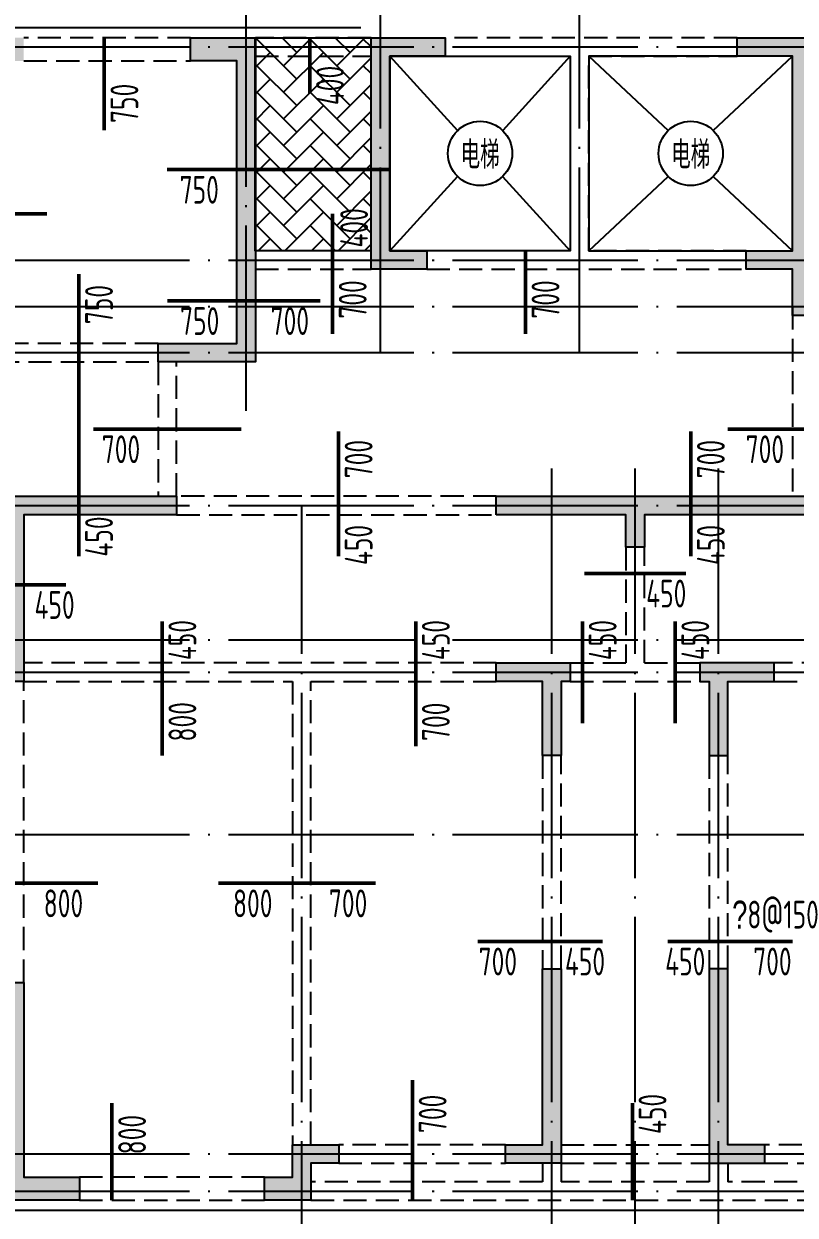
# Model space of a CAD drawing. Extents: x 154268 to 5133249, y -1832900 to 601179.
# Drawn here: x 272291 to 280619, y 517288 to 530149 of the extents above; entities that cross this region are included whole.
import ezdxf
from ezdxf.enums import TextEntityAlignment as Align

# ---------------------------------------------------------------- set-up
doc = ezdxf.new("R2010")
doc.units = 0
doc.header["$LTSCALE"] = 1000
doc.linetypes.add('DASH', pattern=[0.35, 0.25, -0.1])
doc.linetypes.add('DOTE', pattern=[2.42, 2, -0.2, 0.02, -0.2])
for name, color, linetype in [('A-ANNO-AXIS', 94, 'Continuous'), ('A-ANNO-DOTE', 15, 'DOTE'), ('a-pm-6#-wd$0$A-ROOF-建筑屋顶', 4, 'Continuous'), ('FLOOR_NUM', 7, 'Continuous'), ('HATCH', 254, 'Continuous'), ('S-BEAM-实线', 4, 'Continuous'), ('S-FLOOR-UP-文字', 7, 'Continuous'), ('S-FLOOR-UP-标注', 3, 'Continuous'), ('S-FLOOR-UP-钢筋', 13, 'Continuous'), ('S-FLOOR-楼板', 52, 'Continuous'), ('S-STAIR-实线', 7, 'Continuous'), ('S-WALL-砼墙', 60, 'Continuous')]:
    doc.layers.add(name, color=color, linetype=linetype)
doc.styles.add('TSSD_Dimension', font='tssdeng.shx', dxfattribs={"width": 0.7, "bigfont": 'Hztxt.shx'})
doc.styles.add('TSSD_Label', font='tssdeng.shx', dxfattribs={"width": 0.7, "bigfont": 'hztxt.shx'})
doc.dimstyles.get("Standard").update_dxf_attribs({"dimtxt": 300, "dimasz": 100, "dimexe": 100, "dimexo": 250, "dimgap": 100, "dimtad": 1, "dimdec": 0, "dimzin": 0, "dimdsep": 46, "dimtxsty": 'TSSD_Dimension', "dimblk": 'ARCHTICK', "dimblk1": 'ARCHTICK', "dimblk2": 'ARCHTICK', "dimcen": 0, "dimdle": 100, "dimclrt": 7, "dimadec": 0, "dimazin": 0, "dimtfac": 1, "dimtdec": 0, "dimtix": 1, "dimtmove": 2, "dimatfit": 3, "dimfxl": 1, "dimtolj": 1, "dimtzin": 0, "dimarcsym": 0})

# ---------------------------------------------------------------- blocks, each defined once
blk = doc.blocks.new('T4zw1')
at = {"layer": 'A-ANNO-DOTE'}
for p, q in [((1561857, -2344316), (1561857, -2338823)), ((1563307, -2343687), (1563307, -2338823)), ((1565457, -2343687), (1565457, -2338823)), ((1554406, -2340387), (1601542, -2340387)), ((1554406, -2342687), (1596363, -2342687)), ((1554406, -2343187), (1601542, -2343187)), ((1554406, -2343687), (1601542, -2343687)), ((1565157, -2354199), (1565157, -2344891)), ((1566057, -2354199), (1566057, -2344891)), ((1566957, -2354199), (1566957, -2344891)), ((1554406, -2345337), (1601542, -2345337)), ((1562457, -2354199), (1562457, -2345337)), ((1554406, -2346787), (1601542, -2346787)), ((1554406, -2347137), (1601542, -2347137)), ((1554406, -2348887), (1601542, -2348887)), ((1554406, -2352337), (1601542, -2352337)), ((1554406, -2352737), (1601542, -2352737))]:
    blk.add_line(p, q, dxfattribs=at)
blk = doc.blocks.new('t4swdpm1')
at = {"layer": 'S-BEAM-实线', "linetype": 'DASH'}
for p, q in [((5500, 12550), (3700, 12550)), ((7450, 12550), (6200, 12550)), ((11400, 12550), (8250, 12550)), ((6200, 12350), (7450, 12350)), ((8250, 12350), (9600, 12350)), ((9600, 12350), (9600, 10250)), ((9800, 10250), (9800, 12350)), ((9800, 12350), (11400, 12350)), ((3700, 12300), (5500, 12300)), ((7450, 10250), (6200, 10250)), ((9600, 10250), (8050, 10250)), ((11500, 10250), (9800, 10250)), ((6200, 10050), (7450, 10050)), ((8050, 10050), (11500, 10050)), ((12000, 9650), (12000, 7600)), ((5150, 9250), (3200, 9250)), ((250, 9050), (5150, 9050)), ((5150, 9050), (5150, 7600)), ((5350, 7600), (5350, 9050)), ((8800, 7600), (5350, 7600)), ((5350, 7400), (8800, 7400)), ((10200, 7050), (10200, 5800)), ((10400, 5800), (10400, 7050)), ((8800, 5800), (3700, 5800)), ((9600, 5800), (10200, 5800)), ((10400, 5800), (11000, 5800)), ((16900, 5800), (11800, 5800)), ((3700, 5600), (6600, 5600)), ((3700, 2350), (3700, 5600)), ((6600, 5600), (6600, 600)), ((6800, 600), (6800, 5600)), ((6800, 5600), (8800, 5600)), ((9600, 5600), (11000, 5600)), ((11800, 5600), (13800, 5600)), ((9300, 4800), (9300, 2500)), ((9500, 2500), (9500, 4800)), ((11100, 4800), (11100, 2500)), ((11300, 2500), (11300, 4800)), ((8900, 600), (7100, 600)), ((9500, 600), (11100, 600)), ((13500, 600), (11700, 600)), ((7100, 400), (8900, 400)), ((9300, 400), (9300, 200)), ((9500, 400), (9500, 200)), ((9500, 400), (11100, 400)), ((11100, 400), (11100, 200)), ((11300, 400), (11300, 200)), ((11700, 400), (13500, 400)), ((6300, 250), (4300, 250)), ((9300, 200), (6800, 200)), ((11100, 200), (9500, 200)), ((13800, 200), (11300, 200)), ((4300, 0), (6300, 0)), ((6800, 0), (13800, 0))]:
    blk.add_line(p, q, dxfattribs=at)
at = {"layer": 'S-WALL-砼墙'}
for points in [[(5500, 12300), (5500, 12550), (6200, 12550), (6200, 9050), (5150, 9050), (5150, 9250), (6000, 9250), (6000, 12300)], [(7450, 12550), (8250, 12550), (8250, 12350), (7650, 12350), (7650, 10250), (8050, 10250), (8050, 10050), (7450, 10050)], [(11400, 12550), (12200, 12550), (12200, 9550), (12000, 9550), (12000, 10050), (11500, 10050), (11500, 10250), (12000, 10250), (12000, 12350), (11400, 12350)], [(3500, 7600), (5350, 7600), (5350, 7400), (3700, 7400), (3700, 5600), (3500, 5600)], [(8800, 7400), (8800, 7600), (12200, 7600), (12200, 7400), (10400, 7400), (10400, 7050), (10200, 7050), (10200, 7400)], [(8800, 5600), (8800, 5800), (9600, 5800), (9600, 5600), (9500, 5600), (9500, 4800), (9300, 4800), (9300, 5600)], [(11800, 5600), (11800, 5800), (11000, 5800), (11000, 5600), (11100, 5600), (11100, 4800), (11300, 4800), (11300, 5600)], [(8900, 400), (8900, 600), (9300, 600), (9300, 2500), (9500, 2500), (9500, 400)], [(11700, 400), (11700, 600), (11300, 600), (11300, 2500), (11100, 2500), (11100, 400)], [(3500, 2350), (3700, 2350), (3700, 250), (4300, 250), (4300, 0), (3100, 0), (3100, 250), (3500, 250)], [(6300, 0), (6300, 250), (6600, 250), (6600, 600), (7100, 600), (7100, 400), (6800, 400), (6800, 0)]]:
    blk.add_lwpolyline(points, close=True, dxfattribs=at)
blk = doc.blocks.new('*D9560')
at = {"layer": 'Defpoints', "color": 0, "transparency": 16777216}
for p in [(4551, 950), (4851, 950), (4551, 150)]:
    blk.add_point(p, dxfattribs=at)
at = {"layer": 'S-FLOOR-UP-标注', "color": 3, "transparency": 16777216, "insert": (4769, 609), "char_height": 300, "attachment_point": 5, "rotation": 90, "style": 'TSSD_Dimension'}
blk.add_mtext('\\A1;800', dxfattribs=at)
blk = doc.blocks.new('_None')
blk = doc.blocks.new('*D9561')
at = {"layer": 'Defpoints', "color": 0, "transparency": 16777216}
for p in [(7796, 1200), (8096, 1200), (7796, 500)]:
    blk.add_point(p, dxfattribs=at)
at = {"layer": 'S-FLOOR-UP-标注', "color": 3, "transparency": 16777216, "insert": (8014, 832), "char_height": 300, "attachment_point": 5, "rotation": 90, "style": 'TSSD_Dimension'}
blk.add_mtext('\\A1;700', dxfattribs=at)
blk = doc.blocks.new('*D9570')
at = {"layer": 'Defpoints', "color": 0, "transparency": 16777216}
for p in [(4468, 12200), (4468, 11450), (4768, 11450)]:
    blk.add_point(p, dxfattribs=at)
at = {"layer": 'S-FLOOR-UP-标注', "color": 3, "transparency": 16777216, "insert": (4686, 11741), "char_height": 300, "attachment_point": 5, "rotation": 90, "style": 'TSSD_Dimension'}
blk.add_mtext('\\A1;750', dxfattribs=at)
blk = doc.blocks.new('*D9576')
at = {"layer": 'Defpoints', "color": 0, "transparency": 16777216}
for p in [(3600, 3322), (4400, 3322), (3600, 3022)]:
    blk.add_point(p, dxfattribs=at)
at = {"layer": 'S-FLOOR-UP-标注', "color": 3, "transparency": 16777216, "insert": (4028, 3105), "char_height": 300, "attachment_point": 5, "style": 'TSSD_Dimension'}
blk.add_mtext('\\A1;800', dxfattribs=at)
blk = doc.blocks.new('*D9577')
at = {"layer": 'Defpoints', "color": 0, "transparency": 16777216}
for p in [(6700, 3322), (7400, 3322), (7400, 3022)]:
    blk.add_point(p, dxfattribs=at)
at = {"layer": 'S-FLOOR-UP-标注', "color": 3, "transparency": 16777216, "insert": (7101, 3105), "char_height": 300, "attachment_point": 5, "style": 'TSSD_Dimension'}
blk.add_mtext('\\A1;700', dxfattribs=at)
blk = doc.blocks.new('*D9578')
at = {"layer": 'Defpoints', "color": 0, "transparency": 16777216}
for p in [(5700, 3322), (6500, 3322), (6500, 3022)]:
    blk.add_point(p, dxfattribs=at)
at = {"layer": 'S-FLOOR-UP-标注', "color": 3, "transparency": 16777216, "insert": (6072, 3105), "char_height": 300, "attachment_point": 5, "style": 'TSSD_Dimension'}
blk.add_mtext('\\A1;800', dxfattribs=at)
blk = doc.blocks.new('*D9579')
at = {"layer": 'Defpoints', "color": 0, "transparency": 16777216}
for p in [(5094, 6150), (5094, 5700), (5394, 5700)]:
    blk.add_point(p, dxfattribs=at)
at = {"layer": 'S-FLOOR-UP-标注', "color": 3, "transparency": 16777216, "insert": (5312, 5947), "char_height": 300, "attachment_point": 5, "rotation": 90, "style": 'TSSD_Dimension'}
blk.add_mtext('\\A1;450', dxfattribs=at)
blk = doc.blocks.new('*D9580')
at = {"layer": 'Defpoints', "color": 0, "transparency": 16777216}
for p in [(5094, 5500), (5094, 4700), (5394, 4700)]:
    blk.add_point(p, dxfattribs=at)
at = {"layer": 'S-FLOOR-UP-标注', "color": 3, "transparency": 16777216, "insert": (5312, 5065), "char_height": 300, "attachment_point": 5, "rotation": 90, "style": 'TSSD_Dimension'}
blk.add_mtext('\\A1;800', dxfattribs=at)
blk = doc.blocks.new('*D9581')
at = {"layer": 'Defpoints', "color": 0, "transparency": 16777216}
for p in [(7832, 6150), (7832, 5700), (8132, 5700)]:
    blk.add_point(p, dxfattribs=at)
at = {"layer": 'S-FLOOR-UP-标注', "color": 3, "transparency": 16777216, "insert": (8049, 5947), "char_height": 300, "attachment_point": 5, "rotation": 90, "style": 'TSSD_Dimension'}
blk.add_mtext('\\A1;450', dxfattribs=at)
blk = doc.blocks.new('*D9582')
at = {"layer": 'Defpoints', "color": 0, "transparency": 16777216}
for p in [(7832, 5500), (7832, 4800), (8132, 4800)]:
    blk.add_point(p, dxfattribs=at)
at = {"layer": 'S-FLOOR-UP-标注', "color": 3, "transparency": 16777216, "insert": (8049, 5065), "char_height": 300, "attachment_point": 5, "rotation": 90, "style": 'TSSD_Dimension'}
blk.add_mtext('\\A1;700', dxfattribs=at)
blk = doc.blocks.new('*D9584')
at = {"layer": 'Defpoints', "color": 0, "transparency": 16777216}
for p in [(4194, 9900), (4194, 9150), (4494, 9150)]:
    blk.add_point(p, dxfattribs=at)
at = {"layer": 'S-FLOOR-UP-标注', "color": 3, "transparency": 16777216, "insert": (4412, 9569), "char_height": 300, "attachment_point": 5, "rotation": 90, "style": 'TSSD_Dimension'}
blk.add_mtext('\\A1;750', dxfattribs=at)
blk = doc.blocks.new('*D9585')
at = {"layer": 'Defpoints', "color": 0, "transparency": 16777216}
for p in [(4194, 7300), (4194, 6850), (4494, 6850)]:
    blk.add_point(p, dxfattribs=at)
at = {"layer": 'S-FLOOR-UP-标注', "color": 3, "transparency": 16777216, "insert": (4412, 7065), "char_height": 300, "attachment_point": 5, "rotation": 90, "style": 'TSSD_Dimension'}
blk.add_mtext('\\A1;450', dxfattribs=at)
blk = doc.blocks.new('*D9586')
at = {"layer": 'Defpoints', "color": 0, "transparency": 16777216}
for p in [(4350, 8225), (5050, 8225), (4350, 7925)]:
    blk.add_point(p, dxfattribs=at)
at = {"layer": 'S-FLOOR-UP-标注', "color": 3, "transparency": 16777216, "insert": (4649, 8007), "char_height": 300, "attachment_point": 5, "style": 'TSSD_Dimension'}
blk.add_mtext('\\A1;700', dxfattribs=at)
blk = doc.blocks.new('*D9587')
at = {"layer": 'Defpoints', "color": 0, "transparency": 16777216}
for p in [(8500, 2695), (9200, 2695), (8500, 2395)]:
    blk.add_point(p, dxfattribs=at)
at = {"layer": 'S-FLOOR-UP-标注', "color": 3, "transparency": 16777216, "insert": (8718, 2477), "char_height": 300, "attachment_point": 5, "style": 'TSSD_Dimension'}
blk.add_mtext('\\A1;700', dxfattribs=at)
blk = doc.blocks.new('*D9596')
at = {"layer": 'Defpoints', "color": 0, "transparency": 16777216}
for p in [(10300, 6666), (10750, 6666), (10300, 6366)]:
    blk.add_point(p, dxfattribs=at)
at = {"layer": 'S-FLOOR-UP-标注', "color": 3, "transparency": 16777216, "insert": (10536, 6449), "char_height": 300, "attachment_point": 5, "style": 'TSSD_Dimension'}
blk.add_mtext('\\A1;450', dxfattribs=at)
blk = doc.blocks.new('*D9606')
at = {"layer": 'Defpoints', "color": 0, "transparency": 16777216}
for p in [(6948, 10550), (6948, 10150), (7248, 10150)]:
    blk.add_point(p, dxfattribs=at)
at = {"layer": 'S-FLOOR-UP-标注', "color": 3, "transparency": 16777216, "insert": (7166, 10397), "char_height": 300, "attachment_point": 5, "rotation": 90, "style": 'TSSD_Dimension'}
blk.add_mtext('\\A1;400', dxfattribs=at)
blk = doc.blocks.new('*D9608')
at = {"layer": 'Defpoints', "color": 0, "transparency": 16777216}
for p in [(5144, 11026), (5894, 11026), (5144, 10726)]:
    blk.add_point(p, dxfattribs=at)
at = {"layer": 'S-FLOOR-UP-标注', "color": 3, "transparency": 16777216, "insert": (5494, 10808), "char_height": 300, "attachment_point": 5, "style": 'TSSD_Dimension'}
blk.add_mtext('\\A1;750', dxfattribs=at)
blk = doc.blocks.new('*D9609')
at = {"layer": 'Defpoints', "color": 0, "transparency": 16777216}
for p in [(6688, 12250), (6688, 11850), (6988, 11850)]:
    blk.add_point(p, dxfattribs=at)
at = {"layer": 'S-FLOOR-UP-标注', "color": 3, "transparency": 16777216, "insert": (6906, 11934), "char_height": 300, "attachment_point": 5, "rotation": 90, "style": 'TSSD_Dimension'}
blk.add_mtext('\\A1;400', dxfattribs=at)
blk = doc.blocks.new('*D9611')
at = {"layer": 'Defpoints', "color": 0, "transparency": 16777216}
for p in [(3606, 6544), (4056, 6544), (3606, 6244)]:
    blk.add_point(p, dxfattribs=at)
at = {"layer": 'S-FLOOR-UP-标注', "color": 3, "transparency": 16777216, "insert": (3932, 6326), "char_height": 300, "attachment_point": 5, "style": 'TSSD_Dimension'}
blk.add_mtext('\\A1;450', dxfattribs=at)
blk = doc.blocks.new('*D9616')
at = {"layer": 'Defpoints', "color": 0, "transparency": 16777216}
for p in [(5150, 9609), (5900, 9609), (5150, 9309)]:
    blk.add_point(p, dxfattribs=at)
at = {"layer": 'S-FLOOR-UP-标注', "color": 3, "transparency": 16777216, "insert": (5499, 9391), "char_height": 300, "attachment_point": 5, "style": 'TSSD_Dimension'}
blk.add_mtext('\\A1;750', dxfattribs=at)
blk = doc.blocks.new('*D9617')
at = {"layer": 'Defpoints', "color": 0, "transparency": 16777216}
for p in [(9400, 2695), (9850, 2695), (9400, 2395)]:
    blk.add_point(p, dxfattribs=at)
at = {"layer": 'S-FLOOR-UP-标注', "color": 3, "transparency": 16777216, "insert": (9659, 2477), "char_height": 300, "attachment_point": 5, "style": 'TSSD_Dimension'}
blk.add_mtext('\\A1;450', dxfattribs=at)
blk = doc.blocks.new('*D9618')
at = {"layer": 'Defpoints', "color": 0, "transparency": 16777216}
for p in [(11200, 2695), (11900, 2695), (11900, 2395)]:
    blk.add_point(p, dxfattribs=at)
at = {"layer": 'S-FLOOR-UP-标注', "color": 3, "transparency": 16777216, "insert": (11682, 2477), "char_height": 300, "attachment_point": 5, "style": 'TSSD_Dimension'}
blk.add_mtext('\\A1;700', dxfattribs=at)
blk = doc.blocks.new('*D9619')
at = {"layer": 'Defpoints', "color": 0, "transparency": 16777216}
for p in [(10550, 2695), (11000, 2695), (11000, 2395)]:
    blk.add_point(p, dxfattribs=at)
at = {"layer": 'S-FLOOR-UP-标注', "color": 3, "transparency": 16777216, "insert": (10741, 2477), "char_height": 300, "attachment_point": 5, "style": 'TSSD_Dimension'}
blk.add_mtext('\\A1;450', dxfattribs=at)
blk = doc.blocks.new('*D9620')
at = {"layer": 'Defpoints', "color": 0, "transparency": 16777216}
for p in [(6997, 8200), (7297, 8200), (6997, 7500)]:
    blk.add_point(p, dxfattribs=at)
at = {"layer": 'S-FLOOR-UP-标注', "color": 3, "transparency": 16777216, "insert": (7215, 7901), "char_height": 300, "attachment_point": 5, "rotation": 90, "style": 'TSSD_Dimension'}
blk.add_mtext('\\A1;700', dxfattribs=at)
blk = doc.blocks.new('*D9621')
at = {"layer": 'Defpoints', "color": 0, "transparency": 16777216}
for p in [(6997, 7300), (7297, 7300), (6997, 6850)]:
    blk.add_point(p, dxfattribs=at)
at = {"layer": 'S-FLOOR-UP-标注', "color": 3, "transparency": 16777216, "insert": (7215, 6974), "char_height": 300, "attachment_point": 5, "rotation": 90, "style": 'TSSD_Dimension'}
blk.add_mtext('\\A1;450', dxfattribs=at)
blk = doc.blocks.new('*D9622')
at = {"layer": 'Defpoints', "color": 0, "transparency": 16777216}
for p in [(9632, 6150), (9632, 5700), (9932, 5700)]:
    blk.add_point(p, dxfattribs=at)
at = {"layer": 'S-FLOOR-UP-标注', "color": 3, "transparency": 16777216, "insert": (9850, 5947), "char_height": 300, "attachment_point": 5, "rotation": 90, "style": 'TSSD_Dimension'}
blk.add_mtext('\\A1;450', dxfattribs=at)
blk = doc.blocks.new('*D9623')
at = {"layer": 'Defpoints', "color": 0, "transparency": 16777216}
for p in [(10632, 6150), (10632, 5700), (10932, 5700)]:
    blk.add_point(p, dxfattribs=at)
at = {"layer": 'S-FLOOR-UP-标注', "color": 3, "transparency": 16777216, "insert": (10850, 5947), "char_height": 300, "attachment_point": 5, "rotation": 90, "style": 'TSSD_Dimension'}
blk.add_mtext('\\A1;450', dxfattribs=at)
blk = doc.blocks.new('*D9624')
at = {"layer": 'Defpoints', "color": 0, "transparency": 16777216}
for p in [(10800, 8200), (11100, 8200), (10800, 7500)]:
    blk.add_point(p, dxfattribs=at)
at = {"layer": 'S-FLOOR-UP-标注', "color": 3, "transparency": 16777216, "insert": (11018, 7901), "char_height": 300, "attachment_point": 5, "rotation": 90, "style": 'TSSD_Dimension'}
blk.add_mtext('\\A1;700', dxfattribs=at)
blk = doc.blocks.new('*D9625')
at = {"layer": 'Defpoints', "color": 0, "transparency": 16777216}
for p in [(10800, 7300), (11100, 7300), (10800, 6850)]:
    blk.add_point(p, dxfattribs=at)
at = {"layer": 'S-FLOOR-UP-标注', "color": 3, "transparency": 16777216, "insert": (11018, 6974), "char_height": 300, "attachment_point": 5, "rotation": 90, "style": 'TSSD_Dimension'}
blk.add_mtext('\\A1;450', dxfattribs=at)
blk = doc.blocks.new('*D9642')
at = {"layer": 'Defpoints', "color": 0, "transparency": 16777216}
for p in [(6100, 9609), (6800, 9609), (6100, 9309)]:
    blk.add_point(p, dxfattribs=at)
at = {"layer": 'S-FLOOR-UP-标注', "color": 3, "transparency": 16777216, "insert": (6472, 9391), "char_height": 300, "attachment_point": 5, "style": 'TSSD_Dimension'}
blk.add_mtext('\\A1;700', dxfattribs=at)
blk = doc.blocks.new('*D9643')
at = {"layer": 'Defpoints', "color": 0, "transparency": 16777216}
for p in [(6933, 9950), (7233, 9950), (6933, 9250)]:
    blk.add_point(p, dxfattribs=at)
at = {"layer": 'S-FLOOR-UP-标注', "color": 3, "transparency": 16777216, "insert": (7151, 9624), "char_height": 300, "attachment_point": 5, "rotation": 90, "style": 'TSSD_Dimension'}
blk.add_mtext('\\A1;700', dxfattribs=at)
blk = doc.blocks.new('*D9644')
at = {"layer": 'Defpoints', "color": 0, "transparency": 16777216}
for p in [(9015, 9950), (9315, 9950), (9015, 9250)]:
    blk.add_point(p, dxfattribs=at)
at = {"layer": 'S-FLOOR-UP-标注', "color": 3, "transparency": 16777216, "insert": (9233, 9624), "char_height": 300, "attachment_point": 5, "rotation": 90, "style": 'TSSD_Dimension'}
blk.add_mtext('\\A1;700', dxfattribs=at)
blk = doc.blocks.new('*D9648')
at = {"layer": 'Defpoints', "color": 0, "transparency": 16777216}
for p in [(11200, 8225), (11900, 8225), (11900, 7925)]:
    blk.add_point(p, dxfattribs=at)
at = {"layer": 'S-FLOOR-UP-标注', "color": 3, "transparency": 16777216, "insert": (11601, 8007), "char_height": 300, "attachment_point": 5, "style": 'TSSD_Dimension'}
blk.add_mtext('\\A1;700', dxfattribs=at)
blk = doc.blocks.new('*D9667')
at = {"layer": 'Defpoints', "color": 0, "transparency": 16777216}
for p in [(10170, 950), (10470, 950), (10170, 500)]:
    blk.add_point(p, dxfattribs=at)
at = {"layer": 'S-FLOOR-UP-标注', "color": 3, "transparency": 16777216, "insert": (10388, 832), "char_height": 300, "attachment_point": 5, "rotation": 90, "style": 'TSSD_Dimension'}
blk.add_mtext('\\A1;450', dxfattribs=at)
blk = doc.blocks.new('7-4q-wda')
at = {"layer": 'S-WALL-砼墙'}
for points in [[(-700, 3250), (-700, 3500), (0, 3500), (0, 0), (-1050, 0), (-1050, 200), (-200, 200), (-200, 3250)], [(1250, 3500), (2050, 3500), (2050, 3300), (1450, 3300), (1450, 1200), (1850, 1200), (1850, 1000), (1250, 1000)], [(5200, 3500), (6000, 3500), (6000, 500), (5800, 500), (5800, 1000), (5300, 1000), (5300, 1200), (5800, 1200), (5800, 3300), (5200, 3300)], [(-2700, -1450), (-850, -1450), (-850, -1650), (-2500, -1650), (-2500, -3450), (-2700, -3450)], [(2600, -1650), (2600, -1450), (6000, -1450), (6000, -1650), (4200, -1650), (4200, -2000), (4000, -2000), (4000, -1650)], [(2600, -3450), (2600, -3250), (3400, -3250), (3400, -3450), (3300, -3450), (3300, -4250), (3100, -4250), (3100, -3450)], [(5600, -3450), (5600, -3250), (4800, -3250), (4800, -3450), (4900, -3450), (4900, -4250), (5100, -4250), (5100, -3450)], [(2700, -8650), (2700, -8450), (3100, -8450), (3100, -6550), (3300, -6550), (3300, -8650)], [(5500, -8650), (5500, -8450), (5100, -8450), (5100, -6550), (4900, -6550), (4900, -8650)], [(-2700, -6700), (-2500, -6700), (-2500, -8800), (-1900, -8800), (-1900, -9050), (-3100, -9050), (-3100, -8800), (-2700, -8800)], [(100, -9050), (100, -8800), (400, -8800), (400, -8450), (900, -8450), (900, -8650), (600, -8650), (600, -9050)]]:
    blk.add_lwpolyline(points, close=True, dxfattribs=at)
blk = doc.blocks.new('T4wdbj1')
at = {"layer": 'S-FLOOR-UP-钢筋', "color": 1, "const_width": 40}
for points in [[(4468, 11450.1), (4468, 12450)], [(6687.7, 11850.1), (6687.7, 12450)], [(5144.4, 11025.6), (7550, 11025.6)], [(2150.1, 10550), (3849.9, 10550)], [(6932.9, 10549.9), (6932.9, 9250)], [(9015, 10150), (9015, 9250)], [(4194.4, 6850.1), (4194.4, 9899.9)], [(5150.1, 9608.6), (6800, 9608.6)], [(4350.1, 8225), (5950, 8225)], [(12499.9, 8225), (11200, 8225)], [(6997.4, 8199.9), (6997.4, 6850.1)], [(10800.1, 8199.9), (10800.1, 6850.1)], [(2705.8, 6543.6), (4055.6, 6543.6)], [(9650.1, 6666.4), (10749.9, 6666.4)], [(5094.3, 4700.1), (5094.3, 6149.9)], [(7831.5, 4800.1), (7831.5, 6149.9)], [(9631.9, 5050.1), (9631.9, 6149.9)], [(10631.8, 5050.1), (10631.8, 6149.9)], [(2500.1, 3322.4), (4399.9, 3322.4)], [(7399.9, 3322.4), (5700.1, 3322.4)], [(8500.1, 2694.8), (9850, 2694.8)], [(11899.9, 2694.8), (10550, 2694.8)], [(7795.8, 1199.9), (7795.8, -100)], [(4550.8, 949.9), (4550.8, -100)], [(10170.3, 949.9), (10170.3, -100)]]:
    blk.add_lwpolyline(points, dxfattribs=at)
at = {"layer": 'S-FLOOR-UP-文字', "color": 7, "style": 'TSSD_Label', "width": 0.7}
blk.add_text('\ue53a8@150', height=300, dxfattribs=at).set_placement((11248.1, 2743.7), align=Align.BOTTOM_LEFT)
at = {"layer": 'S-FLOOR-UP-标注'}
for base, p1, p2, angle, picture, middle in [((6987.7, 11850.1), (6687.7, 12250), (6687.7, 11850.1), 90, '*D9609', (6905.5, 11934)), ((4768, 11450.1), (4468, 12200), (4468, 11450.1), 90, '*D9570', (4685.9, 11740.6)), ((7248, 10150), (6948, 10549.9), (6948, 10150), 90, '*D9606', (7165.8, 10396.9)), ((4494.4, 9150), (4194.4, 9899.9), (4194.4, 9150), 90, '*D9584', (4412.2, 9569.2)), ((7232.9, 9949.9), (6932.9, 9250), (6932.9, 9949.9), 270, '*D9643', (7150.8, 9624)), ((9315, 9949.9), (9015, 9250), (9015, 9949.9), 270, '*D9644', (9232.8, 9624)), ((7297.4, 8199.9), (6997.4, 7500), (6997.4, 8199.9), 270, '*D9620', (7215.2, 7900.6)), ((11100.1, 8199.9), (10800.1, 7500), (10800.1, 8199.9), 270, '*D9624', (11017.9, 7900.6)), ((11900, 7925), (11200.1, 8225), (11900, 8225), 180, '*D9648', (11600.7, 8007.2)), ((4494.4, 6850.1), (4194.4, 7300), (4194.4, 6850.1), 90, '*D9585', (4412.2, 7065.2)), ((7297.4, 7300), (6997.4, 6850.1), (6997.4, 7300), 270, '*D9621', (7215.2, 6974.1)), ((11100.1, 7300), (10800.1, 6850.1), (10800.1, 7300), 270, '*D9625', (11017.9, 6974.1)), ((5394.3, 5700), (5094.3, 6149.9), (5094.3, 5700), 90, '*D9579', (5312.1, 5946.9)), ((8131.5, 5700), (7831.5, 6149.9), (7831.5, 5700), 90, '*D9581', (8049.4, 5946.9)), ((9931.9, 5700), (9631.9, 6149.9), (9631.9, 5700), 90, '*D9622', (9849.7, 5946.9)), ((10931.8, 5700), (10631.8, 6149.9), (10631.8, 5700), 90, '*D9623', (10849.6, 5946.9)), ((5394.3, 4700.1), (5094.3, 5500), (5094.3, 4700.1), 90, '*D9580', (5312.1, 5065.5)), ((8131.5, 4800.1), (7831.5, 5500), (7831.5, 4800.1), 90, '*D9582', (8049.4, 5065.5)), ((6500, 3022.4), (5700.1, 3322.4), (6500, 3322.4), 180, '*D9578', (6071.7, 3104.6)), ((7399.9, 3022.4), (6700, 3322.4), (7399.9, 3322.4), 180, '*D9577', (7100.6, 3104.6)), ((11000, 2394.8), (10550, 2694.8), (11000, 2694.8), 180, '*D9619', (10741.1, 2476.9)), ((11899.9, 2394.8), (11200, 2694.8), (11899.9, 2694.8), 180, '*D9618', (11682.5, 2476.9)), ((8095.8, 1199.9), (7795.8, 500), (7795.8, 1199.9), 270, '*D9561', (8013.6, 832)), ((10470.3, 949.9), (10170.3, 500), (10170.3, 949.9), 270, '*D9667', (10388.1, 832)), ((4850.8, 949.9), (4550.8, 150), (4550.8, 949.9), 270, '*D9560', (4768.7, 609.4))]:
    dim = blk.add_linear_dim(base=base, p1=p1, p2=p2, angle=angle, dimstyle='Standard', override={"dimexe": 150, "dimexo": 120, "dimgap": 60, "dimblk1": 'None', "dimblk2": 'None', "dimsah": 1, "dimse1": 1, "dimse2": 1, "dimsd1": 1, "dimsd2": 1, "dimclrd": 256, "dimclre": 256, "dimclrt": 3}, dxfattribs=at)
    dim.commit()
    dim.dimension.update_dxf_attribs({"geometry": picture, "text_midpoint": middle, "dimtype": 128})
for base, p1, p2, picture, middle in [((5144.4, 10725.6), (5894.3, 11025.6), (5144.4, 11025.6), '*D9608', (5493.7, 10807.8)), ((5150.1, 9308.6), (5900, 9608.6), (5150.1, 9608.6), '*D9616', (5499.4, 9390.7)), ((6100, 9308.6), (6799.9, 9608.6), (6100, 9608.6), '*D9642', (6472.2, 9390.7)), ((4350.1, 7925), (5050, 8225), (4350.1, 8225), '*D9586', (4649.4, 8007.2)), ((10300, 6366.4), (10749.9, 6666.4), (10300, 6666.4), '*D9596', (10535.9, 6448.6)), ((3605.7, 6243.6), (4055.6, 6543.6), (3605.7, 6543.6), '*D9611', (3931.6, 6325.8)), ((3600, 3022.4), (4399.9, 3322.4), (3600, 3322.4), '*D9576', (4028.3, 3104.6)), ((8500.1, 2394.8), (9200, 2694.8), (8500.1, 2694.8), '*D9587', (8717.5, 2476.9)), ((9400, 2394.8), (9850, 2694.8), (9400, 2694.8), '*D9617', (9658.9, 2476.9))]:
    dim = blk.add_linear_dim(base=base, p1=p1, p2=p2, dimstyle='Standard', override={"dimexe": 150, "dimexo": 120, "dimgap": 60, "dimblk1": 'None', "dimblk2": 'None', "dimsah": 1, "dimse1": 1, "dimse2": 1, "dimsd1": 1, "dimsd2": 1, "dimclrd": 256, "dimclre": 256, "dimclrt": 3}, dxfattribs=at)
    dim.commit()
    dim.dimension.update_dxf_attribs({"geometry": picture, "text_midpoint": middle, "dimtype": 128})

msp = doc.modelspace()

# ---------------------------------------------------------------- hatches: boundary and pattern name
at = {"layer": 'HATCH'}
h = msp.add_hatch(dxfattribs=at)
h.set_pattern_fill('ARMORED', color=256, scale=30, style=0)
h.set_pattern_definition([(50, (-2974177.58, 2458896.48), (215.178055, -18.8256405), [22.5, -247.5]), (355, (-2974177.58, 2458896.48), (-41.6254, 225.65764), [18, -198]), (100.4514, (-2974159.64, 2458894.9), (173.552815, 206.831863), [19.122057, -210.342634]), (46.1842, (-2974177.58, 2458956.48), (320.172315, -49.655704), [33.75, -371.25]), (96.6356, (-2974150.9, 2458952.34), (280.398812, 292.23536), [28.683086, -315.5139]), (351.1842, (-2974177.58, 2458956.48), (280.398584, 292.23558), [27, -297]), (21, (-2974147.58, 2458941.48), (179.072116, -120.785667), [22.5, -247.5]), (326, (-2974147.58, 2458941.48), (72.9946, 217.545014), [18, -198]), (71.4514, (-2974132.65, 2458931.41), (252.066789, 96.759149), [19.122057, -210.342634]), (37.5, (-2974177.576, 2458896.48), (3.6479566, 99.8681561), [0, -195.6, 0, -201, 0, -198.75]), (7.5, (-2974177.58, 2458896.48), (78.9208612, 118.3235136), [0, -114.6, 0, -191.1, 0, -75.75]), (327.5, (-2974244.476, 2458896.48), (160.1467309, -6.7664615), [0, -75, 0, -234, 0, -310.5]), (317.5, (-2974274.48, 2458896.48), (174.955851, 30.0314947), [0, -97.5, 0, -155.4, 0, -220.5]), (45, (-2974177.58, 2458896.48), (-106.066017, 106.066017), [])])
h.paths.add_polyline_path([(294590.8, 517449.3), (294590.8, 517649.3), (294290.8, 517649.3), (294290.8, 518049.3), (293790.8, 518049.3), (293790.8, 517849.3), (294090.8, 517849.3), (294090.8, 517449.3)])
h.paths.add_polyline_path([(297290.8, 519949.3), (297090.8, 519949.3), (297090.8, 517649.3), (296590.8, 517649.3), (296590.8, 517449.3), (297890.8, 517449.3), (297890.8, 517649.3), (297290.8, 517649.3)])
h.paths.add_polyline_path([(297690.8, 524849.3), (297690.8, 525049.3), (297090.8, 525049.3), (297090.8, 523049.3), (297290.8, 523049.3), (297290.8, 524849.3)])
h.paths.add_polyline_path([(297840.8, 529799.3), (297840.8, 529999.3), (297090.8, 529999.3), (297090.8, 527199.3), (295740.8, 527199.3), (295740.8, 526999.3), (297090.8, 526999.3), (297090.8, 526299.3), (297290.8, 526299.3), (297290.8, 526999.3), (298690.8, 526999.3), (298690.8, 527199.3), (297290.8, 527199.3), (297290.8, 529799.3)])
h.paths.add_polyline_path([(302790.8, 529999.3), (301990.8, 529999.3), (301990.8, 526999.3), (302190.8, 526999.3), (302190.8, 527499.3), (302690.8, 527499.3), (302690.8, 527699.3), (302190.8, 527699.3), (302190.8, 529799.3), (302790.8, 529799.3)])
h.paths.add_polyline_path([(306740.8, 529999.3), (305940.8, 529999.3), (305940.8, 529799.3), (306540.8, 529799.3), (306540.8, 527699.3), (306140.8, 527699.3), (306140.8, 527499.3), (306740.8, 527499.3)])
h.paths.add_polyline_path([(305390.8, 524849.3), (305390.8, 525049.3), (301990.8, 525049.3), (301990.8, 524849.3), (303790.8, 524849.3), (303790.8, 524499.3), (303990.8, 524499.3), (303990.8, 524849.3)])
h.paths.add_polyline_path([(299890.8, 517449.3), (299890.8, 517649.3), (300190.8, 517649.3), (300190.8, 518049.3), (300690.8, 518049.3), (300690.8, 517849.3), (300390.8, 517849.3), (300390.8, 517449.3)])
h.paths.add_polyline_path([(302490.8, 517849.3), (302490.8, 518049.3), (302890.8, 518049.3), (302890.8, 519949.3), (303090.8, 519949.3), (303090.8, 517849.3)])
h.paths.add_polyline_path([(305290.8, 517849.3), (305290.8, 518049.3), (304890.8, 518049.3), (304890.8, 519949.3), (304690.8, 519949.3), (304690.8, 517849.3)])
h.paths.add_polyline_path([(302390.8, 523049.3), (302390.8, 523249.3), (303190.8, 523249.3), (303190.8, 523049.3), (303090.8, 523049.3), (303090.8, 522249.3), (302890.8, 522249.3), (302890.8, 523049.3)])
h.paths.add_polyline_path([(305390.8, 523049.3), (305390.8, 523249.3), (304590.8, 523249.3), (304590.8, 523049.3), (304690.8, 523049.3), (304690.8, 522249.3), (304890.8, 522249.3), (304890.8, 523049.3)])
h.paths.add_polyline_path([(307890.8, 517449.3), (307890.8, 517699.3), (307590.8, 517699.3), (307590.8, 518049.3), (307090.8, 518049.3), (307090.8, 517849.3), (307390.8, 517849.3), (307390.8, 517449.3)])
h.paths.add_polyline_path([(310690.8, 519799.3), (310490.8, 519799.3), (310490.8, 517699.3), (309890.8, 517699.3), (309890.8, 517449.3), (311090.8, 517449.3), (311090.8, 517699.3), (310690.8, 517699.3)])
h.paths.add_polyline_path([(310690.8, 525049.3), (308840.8, 525049.3), (308840.8, 524849.3), (310490.8, 524849.3), (310490.8, 523049.3), (310690.8, 523049.3)])
h.paths.add_polyline_path([(308690.8, 529749.3), (308690.8, 529999.3), (307990.8, 529999.3), (307990.8, 526499.3), (309040.8, 526499.3), (309040.8, 526699.3), (308190.8, 526699.3), (308190.8, 529749.3)])
h.paths.add_polyline_path([(311690.8, 529749.3), (311690.8, 529999.3), (310490.8, 529999.3), (310490.8, 529749.3), (310990.8, 529749.3), (310990.8, 528099.3), (311190.8, 528099.3), (311190.8, 529749.3)])
h.paths.add_polyline_path([(314190.8, 529999.3), (313190.8, 529999.3), (313190.8, 529749.3), (313940.8, 529749.3), (313940.8, 526399.3), (314190.8, 526399.3)])
h.paths.add_polyline_path([(314190.8, 523899.3), (313940.8, 523899.3), (313940.8, 523599.3), (312390.8, 523599.3), (312390.8, 523399.3), (314190.8, 523399.3)])
h.paths.add_polyline_path([(314190.8, 521499.3), (313940.8, 521499.3), (313940.8, 517699.3), (313490.8, 517699.3), (313490.8, 517449.3), (314190.8, 517449.3)])
h.paths.add_polyline_path([(291290.8, 520549.3), (291490.8, 520549.3), (291490.8, 518049.3), (291990.8, 518049.3), (291990.8, 517849.3), (290790.8, 517849.3), (290790.8, 518049.3), (291290.8, 518049.3)])
h.paths.add_polyline_path([(290490.8, 526999.3), (290490.8, 527199.3), (292290.8, 527199.3), (292290.8, 526999.3), (291490.8, 526999.3), (291490.8, 523599.3), (291290.8, 523599.3), (291290.8, 526999.3)])
h.paths.add_polyline_path([(288190.8, 517449.3), (288190.8, 517649.3), (288490.8, 517649.3), (288490.8, 518049.3), (288990.8, 518049.3), (288990.8, 517849.3), (288690.8, 517849.3), (288690.8, 517449.3)])
h.paths.add_polyline_path([(285490.8, 519949.3), (285690.8, 519949.3), (285690.8, 517649.3), (286190.8, 517649.3), (286190.8, 517449.3), (284890.8, 517449.3), (284890.8, 517649.3), (285490.8, 517649.3)])
h.paths.add_polyline_path([(285090.8, 524849.3), (285090.8, 525049.3), (285690.8, 525049.3), (285690.8, 523049.3), (285490.8, 523049.3), (285490.8, 524849.3)])
h.paths.add_polyline_path([(284940.8, 529799.3), (284940.8, 529999.3), (285690.8, 529999.3), (285690.8, 527199.3), (287040.8, 527199.3), (287040.8, 526999.3), (285690.8, 526999.3), (285690.8, 526299.3), (285490.8, 526299.3), (285490.8, 526999.3), (284090.8, 526999.3), (284090.8, 527199.3), (285490.8, 527199.3), (285490.8, 529799.3)])
h.paths.add_polyline_path([(279990.8, 529999.3), (280790.8, 529999.3), (280790.8, 526999.3), (280590.8, 526999.3), (280590.8, 527499.3), (280090.8, 527499.3), (280090.8, 527699.3), (280590.8, 527699.3), (280590.8, 529799.3), (279990.8, 529799.3)])
h.paths.add_polyline_path([(276040.8, 529999.3), (276840.8, 529999.3), (276840.8, 529799.3), (276240.8, 529799.3), (276240.8, 527699.3), (276640.8, 527699.3), (276640.8, 527499.3), (276040.8, 527499.3)])
h.paths.add_polyline_path([(277390.8, 524849.3), (277390.8, 525049.3), (280790.8, 525049.3), (280790.8, 524849.3), (278990.8, 524849.3), (278990.8, 524499.3), (278790.8, 524499.3), (278790.8, 524849.3)])
h.paths.add_polyline_path([(282890.8, 517449.3), (282890.8, 517649.3), (282590.8, 517649.3), (282590.8, 518049.3), (282090.8, 518049.3), (282090.8, 517849.3), (282390.8, 517849.3), (282390.8, 517449.3)])
h.paths.add_polyline_path([(280290.8, 517849.3), (280290.8, 518049.3), (279890.8, 518049.3), (279890.8, 519949.3), (279690.8, 519949.3), (279690.8, 517849.3)])
h.paths.add_polyline_path([(277490.8, 517849.3), (277490.8, 518049.3), (277890.8, 518049.3), (277890.8, 519949.3), (278090.8, 519949.3), (278090.8, 517849.3)])
h.paths.add_polyline_path([(280390.8, 523049.3), (280390.8, 523249.3), (279590.8, 523249.3), (279590.8, 523049.3), (279690.8, 523049.3), (279690.8, 522249.3), (279890.8, 522249.3), (279890.8, 523049.3)])
h.paths.add_polyline_path([(277390.8, 523049.3), (277390.8, 523249.3), (278190.8, 523249.3), (278190.8, 523049.3), (278090.8, 523049.3), (278090.8, 522249.3), (277890.8, 522249.3), (277890.8, 523049.3)])
h.paths.add_polyline_path([(274890.8, 517449.3), (274890.8, 517699.3), (275190.8, 517699.3), (275190.8, 518049.3), (275690.8, 518049.3), (275690.8, 517849.3), (275390.8, 517849.3), (275390.8, 517449.3)])
h.paths.add_polyline_path([(272090.8, 519799.3), (272290.8, 519799.3), (272290.8, 517699.3), (272890.8, 517699.3), (272890.8, 517449.3), (271690.8, 517449.3), (271690.8, 517699.3), (272090.8, 517699.3)])
h.paths.add_polyline_path([(272090.8, 525049.3), (273940.8, 525049.3), (273940.8, 524849.3), (272290.8, 524849.3), (272290.8, 523049.3), (272090.8, 523049.3)])
h.paths.add_polyline_path([(274090.8, 529749.3), (274090.8, 529999.3), (274790.8, 529999.3), (274790.8, 526499.3), (273740.8, 526499.3), (273740.8, 526699.3), (274590.8, 526699.3), (274590.8, 529749.3)])
h.paths.add_polyline_path([(271090.8, 529749.3), (271090.8, 529999.3), (272290.8, 529999.3), (272290.8, 529749.3), (271790.8, 529749.3), (271790.8, 528099.3), (271590.8, 528099.3), (271590.8, 529749.3)])
h.paths.add_polyline_path([(268590.8, 529999.3), (269590.8, 529999.3), (269590.8, 529749.3), (268840.8, 529749.3), (268840.8, 526399.3), (268590.8, 526399.3)])
h.paths.add_polyline_path([(268590.8, 523899.3), (268840.8, 523899.3), (268840.8, 523599.3), (270390.8, 523599.3), (270390.8, 523399.3), (268590.8, 523399.3)])
h.paths.add_polyline_path([(268590.8, 521499.3), (268840.8, 521499.3), (268840.8, 517699.3), (269290.8, 517699.3), (269290.8, 517449.3), (268590.8, 517449.3)])
h = msp.add_hatch(color=253, dxfattribs=at)
h.paths.add_polyline_path([(294590.8, 517449.3), (294590.8, 517649.3), (294290.8, 517649.3), (294290.8, 518049.3), (293790.8, 518049.3), (293790.8, 517849.3), (294090.8, 517849.3), (294090.8, 517449.3)])
h.paths.add_polyline_path([(297290.8, 519949.3), (297090.8, 519949.3), (297090.8, 517649.3), (296540.8, 517649.3), (296540.8, 517449.3), (297890.8, 517449.3), (297890.8, 517649.3), (297290.8, 517649.3)])
h.paths.add_polyline_path([(297690.8, 524849.3), (297690.8, 525049.3), (297090.8, 525049.3), (297090.8, 523049.3), (297290.8, 523049.3), (297290.8, 524849.3)])
h.paths.add_polyline_path([(297090.8, 526999.3), (298690.8, 526999.3), (298690.8, 527199.3), (297290.8, 527199.3), (297290.8, 529799.3), (297840.8, 529799.3), (297840.8, 529999.3), (297090.8, 529999.3)])
h.paths.add_polyline_path([(302790.8, 529999.3), (301990.8, 529999.3), (301990.8, 526999.3), (302190.8, 526999.3), (302190.8, 527499.3), (302690.8, 527499.3), (302690.8, 527699.3), (302190.8, 527699.3), (302190.8, 529799.3), (302790.8, 529799.3)])
h.paths.add_polyline_path([(306740.8, 529999.3), (305940.8, 529999.3), (305940.8, 529799.3), (306540.8, 529799.3), (306540.8, 527699.3), (306140.8, 527699.3), (306140.8, 527499.3), (306740.8, 527499.3)])
h.paths.add_polyline_path([(305390.8, 524849.3), (305390.8, 525049.3), (301990.8, 525049.3), (301990.8, 524849.3), (303790.8, 524849.3), (303790.8, 524499.3), (303990.8, 524499.3), (303990.8, 524849.3)])
h.paths.add_polyline_path([(299890.8, 517449.3), (299890.8, 517649.3), (300190.8, 517649.3), (300190.8, 518049.3), (300690.8, 518049.3), (300690.8, 517849.3), (300390.8, 517849.3), (300390.8, 517449.3)])
h.paths.add_polyline_path([(302490.8, 517849.3), (302490.8, 518049.3), (302890.8, 518049.3), (302890.8, 519949.3), (303090.8, 519949.3), (303090.8, 517849.3)])
h.paths.add_polyline_path([(305290.8, 517849.3), (305290.8, 518049.3), (304890.8, 518049.3), (304890.8, 519949.3), (304690.8, 519949.3), (304690.8, 517849.3)])
h.paths.add_polyline_path([(302390.8, 523049.3), (302390.8, 523249.3), (303190.8, 523249.3), (303190.8, 523049.3), (303090.8, 523049.3), (303090.8, 522249.3), (302890.8, 522249.3), (302890.8, 523049.3)])
h.paths.add_polyline_path([(305390.8, 523049.3), (305390.8, 523249.3), (304590.8, 523249.3), (304590.8, 523049.3), (304690.8, 523049.3), (304690.8, 522249.3), (304890.8, 522249.3), (304890.8, 523049.3)])
h.paths.add_polyline_path([(307890.8, 517449.3), (307890.8, 517699.3), (307590.8, 517699.3), (307590.8, 518049.3), (307090.8, 518049.3), (307090.8, 517849.3), (307390.8, 517849.3), (307390.8, 517449.3)])
h.paths.add_polyline_path([(310690.8, 519799.3), (310490.8, 519799.3), (310490.8, 517699.3), (309890.8, 517699.3), (309890.8, 517449.3), (311090.8, 517449.3), (311090.8, 517699.3), (310690.8, 517699.3)])
h.paths.add_polyline_path([(310690.8, 525049.3), (308840.8, 525049.3), (308840.8, 524849.3), (310490.8, 524849.3), (310490.8, 523049.3), (310690.8, 523049.3)])
h.paths.add_polyline_path([(308690.8, 529749.3), (308690.8, 529999.3), (307990.8, 529999.3), (307990.8, 526499.3), (309040.8, 526499.3), (309040.8, 526699.3), (308190.8, 526699.3), (308190.8, 529749.3)])
h.paths.add_polyline_path([(311690.8, 529749.3), (311690.8, 529999.3), (310490.8, 529999.3), (310490.8, 529749.3), (310990.8, 529749.3), (310990.8, 528099.3), (311190.8, 528099.3), (311190.8, 529749.3)])
h.paths.add_polyline_path([(314190.8, 529999.3), (313190.8, 529999.3), (313190.8, 529749.3), (313940.8, 529749.3), (313940.8, 526399.3), (314190.8, 526399.3)])
h.paths.add_polyline_path([(314190.8, 523899.3), (313940.8, 523899.3), (313940.8, 523599.3), (312390.8, 523599.3), (312390.8, 523399.3), (314190.8, 523399.3)])
h.paths.add_polyline_path([(314190.8, 521499.3), (313940.8, 521499.3), (313940.8, 517699.3), (313490.8, 517699.3), (313490.8, 517449.3), (314190.8, 517449.3)])
h.paths.add_polyline_path([(291290.8, 520549.3), (291490.8, 520549.3), (291490.8, 518049.3), (291990.8, 518049.3), (291990.8, 517849.3), (290790.8, 517849.3), (290790.8, 518049.3), (291290.8, 518049.3)])
h.paths.add_polyline_path([(291290.8, 525049.3), (291490.8, 525049.3), (291490.8, 523599.3), (291290.8, 523599.3)])
h.paths.add_polyline_path([(288190.8, 517449.3), (288190.8, 517649.3), (288490.8, 517649.3), (288490.8, 518049.3), (288990.8, 518049.3), (288990.8, 517849.3), (288690.8, 517849.3), (288690.8, 517449.3)])
h.paths.add_polyline_path([(285490.8, 519949.3), (285690.8, 519949.3), (285690.8, 517649.3), (286240.8, 517649.3), (286240.8, 517449.3), (284890.8, 517449.3), (284890.8, 517649.3), (285490.8, 517649.3)])
h.paths.add_polyline_path([(285090.8, 524849.3), (285090.8, 525049.3), (285690.8, 525049.3), (285690.8, 523049.3), (285490.8, 523049.3), (285490.8, 524849.3)])
h.paths.add_polyline_path([(285690.8, 526999.3), (284090.8, 526999.3), (284090.8, 527199.3), (285490.8, 527199.3), (285490.8, 529799.3), (284940.8, 529799.3), (284940.8, 529999.3), (285690.8, 529999.3)])
h.paths.add_polyline_path([(279990.8, 529999.3), (280790.8, 529999.3), (280790.8, 526999.3), (280590.8, 526999.3), (280590.8, 527499.3), (280090.8, 527499.3), (280090.8, 527699.3), (280590.8, 527699.3), (280590.8, 529799.3), (279990.8, 529799.3)])
h.paths.add_polyline_path([(276040.8, 529999.3), (276840.8, 529999.3), (276840.8, 529799.3), (276240.8, 529799.3), (276240.8, 527699.3), (276640.8, 527699.3), (276640.8, 527499.3), (276040.8, 527499.3)])
h.paths.add_polyline_path([(277390.8, 524849.3), (277390.8, 525049.3), (280790.8, 525049.3), (280790.8, 524849.3), (278990.8, 524849.3), (278990.8, 524499.3), (278790.8, 524499.3), (278790.8, 524849.3)])
h.paths.add_polyline_path([(282890.8, 517449.3), (282890.8, 517649.3), (282590.8, 517649.3), (282590.8, 518049.3), (282090.8, 518049.3), (282090.8, 517849.3), (282390.8, 517849.3), (282390.8, 517449.3)])
h.paths.add_polyline_path([(280290.8, 517849.3), (280290.8, 518049.3), (279890.8, 518049.3), (279890.8, 519949.3), (279690.8, 519949.3), (279690.8, 517849.3)])
h.paths.add_polyline_path([(277490.8, 517849.3), (277490.8, 518049.3), (277890.8, 518049.3), (277890.8, 519949.3), (278090.8, 519949.3), (278090.8, 517849.3)])
h.paths.add_polyline_path([(280390.8, 523049.3), (280390.8, 523249.3), (279590.8, 523249.3), (279590.8, 523049.3), (279690.8, 523049.3), (279690.8, 522249.3), (279890.8, 522249.3), (279890.8, 523049.3)])
h.paths.add_polyline_path([(277390.8, 523049.3), (277390.8, 523249.3), (278190.8, 523249.3), (278190.8, 523049.3), (278090.8, 523049.3), (278090.8, 522249.3), (277890.8, 522249.3), (277890.8, 523049.3)])
h.paths.add_polyline_path([(274890.8, 517449.3), (274890.8, 517699.3), (275190.8, 517699.3), (275190.8, 518049.3), (275690.8, 518049.3), (275690.8, 517849.3), (275390.8, 517849.3), (275390.8, 517449.3)])
h.paths.add_polyline_path([(272090.8, 519799.3), (272290.8, 519799.3), (272290.8, 517699.3), (272890.8, 517699.3), (272890.8, 517449.3), (271690.8, 517449.3), (271690.8, 517699.3), (272090.8, 517699.3)])
h.paths.add_polyline_path([(272090.8, 525049.3), (273940.8, 525049.3), (273940.8, 524849.3), (272290.8, 524849.3), (272290.8, 523049.3), (272090.8, 523049.3)])
h.paths.add_polyline_path([(274090.8, 529749.3), (274090.8, 529999.3), (274790.8, 529999.3), (274790.8, 526499.3), (273740.8, 526499.3), (273740.8, 526699.3), (274590.8, 526699.3), (274590.8, 529749.3)])
h.paths.add_polyline_path([(271090.8, 529749.3), (271090.8, 529999.3), (272290.8, 529999.3), (272290.8, 529749.3), (271790.8, 529749.3), (271790.8, 528099.3), (271590.8, 528099.3), (271590.8, 529749.3)])
h.paths.add_polyline_path([(268590.8, 529999.3), (269590.8, 529999.3), (269590.8, 529749.3), (268840.8, 529749.3), (268840.8, 526399.3), (268590.8, 526399.3)])
h.paths.add_polyline_path([(268590.8, 523899.3), (268840.8, 523899.3), (268840.8, 523599.3), (270390.8, 523599.3), (270390.8, 523399.3), (268590.8, 523399.3)])
h.paths.add_polyline_path([(268590.8, 521499.3), (268840.8, 521499.3), (268840.8, 517699.3), (269290.8, 517699.3), (269290.8, 517449.3), (268590.8, 517449.3)])
at = {"layer": 'S-FLOOR-楼板'}
h = msp.add_hatch(dxfattribs=at)
h.set_pattern_fill('AR-HBONE', color=253, scale=2)
h.set_pattern_definition([(45, (-3041134.95, 2462535.15), (3e-14, 287.368196), [609.6, -203.2]), (135, (-3040991.26, 2462678.83), (3e-14, 287.368196), [609.6, -203.2])])
h.paths.add_polyline_path([(274788, 529999.3), (276038, 529999.3), (276038, 527699.3), (274788, 527699.3)])

# ---------------------------------------------------------------- linework, layer by layer
at = {"layer": 'a-pm-6#-wd$0$A-ROOF-建筑屋顶', "linetype": 'DASH'}
msp.add_line((275390.8, 517449.3), (282390.8, 517449.3), dxfattribs=at)
at = {"layer": 'a-pm-6#-wd$0$A-ROOF-建筑屋顶'}
msp.add_lwpolyline([(306850.8, 530109.3), (314300.8, 530109.3), (314300.8, 517339.3), (268480.8, 517339.3), (268480.8, 530109.3), (275930.8, 530109.3)], dxfattribs=at)
at = {"layer": 'S-FLOOR-楼板'}
msp.add_lwpolyline([(274788, 529999.3), (276038, 529999.3), (276038, 527699.3), (274788, 527699.3)], close=True, dxfattribs=at)
at = {"layer": 'S-STAIR-实线'}
for p, q in [((276240.8, 529799.3), (276972.6, 528995.5)), ((278190.8, 529799.3), (277461, 528996.4)), ((278390.8, 529799.3), (279246.9, 528996.2)), ((279734.8, 528996.2), (280590.8, 529799.3)), ((276973.5, 528502.2), (276243.7, 527699.3)), ((277460.5, 528501.7), (278190.8, 527699.3)), ((278390.8, 527699.3), (279246.9, 528502.4)), ((279734.8, 528502.4), (280590.8, 527699.3))]:
    msp.add_line(p, q, dxfattribs=at)
for points in [[(276243.7, 529799.3), (278190.8, 529799.3), (278190.8, 527699.3), (276243.7, 527699.3)], [(280590.8, 529799.3), (278390.8, 529799.3), (278390.8, 527699.3), (280590.8, 527699.3)]]:
    msp.add_lwpolyline(points, close=True, dxfattribs=at)
at = {"layer": 'S-STAIR-实线', "linetype": 'Continuous'}
for centre in [(277217.2, 528749.3), (279490.8, 528749.3)]:
    msp.add_circle(centre, 347.1, dxfattribs=at)

# ---------------------------------------------------------------- block references
at = {"layer": 'A-ANNO-AXIS'}
msp.add_blockref('T4zw1', (-1287165.7, 2870286.2), dxfattribs=at)
at = {"layer": 'FLOOR_NUM'}
msp.add_blockref('T4wdbj1', (268690.8, 517549.3), dxfattribs=at)
at = {"layer": 'S-BEAM-实线'}
msp.add_blockref('t4swdpm1', (268590.8, 517449.3), dxfattribs=at)
at = {"layer": 'S-WALL-砼墙', "color": 3}
msp.add_blockref('7-4q-wda', (274790.8, 526499.3), dxfattribs=at)

# ---------------------------------------------------------------- texts
at = {"layer": 'S-STAIR-实线', "linetype": 'Continuous', "style": 'TSSD_Label', "width": 0.7}
for p in [(277217.2, 528749.3), (279490.8, 528749.3)]:
    msp.add_text('电梯', height=300, dxfattribs=at).set_placement(p, align=Align.MIDDLE)

doc.saveas('drawing.dxf')
